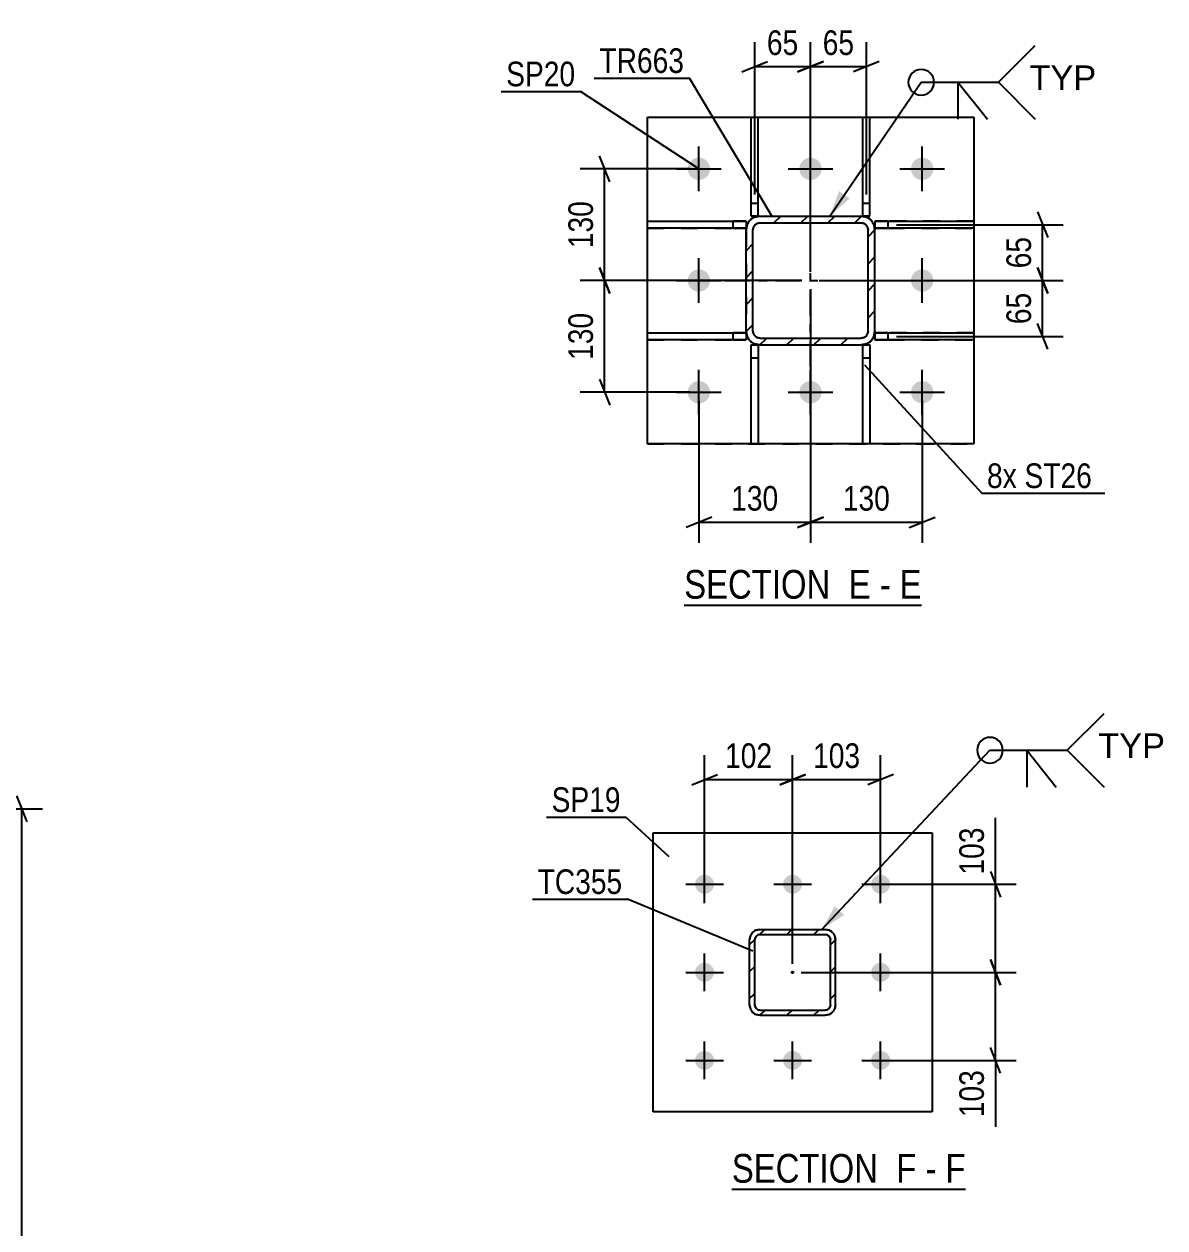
# Model space of a CAD drawing. Header units: millimetres. Extents: x -777 to 412, y -850 to -9.
# Drawn here: x -26.5 to 106.4, y -312.9 to -172.8 of the extents above; entities that cross this region are included whole.
import ezdxf

# ---------------------------------------------------------------- set-up
doc = ezdxf.new("R2010")
doc.units = ezdxf.units.MM
doc.linetypes.add('DXK_LINE_DOT2', pattern=[3.9198, 1.9599, -1.9599])
doc.linetypes.add('DXK_LINE_DOT3', pattern=[5.9187, 2.979, -0.9799, 0.9799, -0.9799])
doc.styles.add('Arial', font='ARIAL.TTF', dxfattribs={"height": 0.2})
doc.styles.add('Arial Narrow', font='ARIALN.TTF', dxfattribs={"height": 0.2})

# ---------------------------------------------------------------- blocks, each defined once
blk = doc.blocks.new('Unknown-570390744-16 - 9396')
at = {"color": 6, "linetype": 'Continuous'}
blk.add_line((50.38, -240.45), (78.03, -240.45), dxfattribs=at)
at = {"color": 0, "linetype": 'Continuous'}
for points in [[(68.49, -239.7), (68.49, -236.2), (50.38, -236.2), (50.38, -239.7)], [(72.1, -239.7), (72.1, -236.2), (69.54, -236.2), (69.54, -239.7)], [(74.42, -239.7), (74.42, -236.2), (73.15, -236.2), (73.15, -239.7)], [(78.03, -239.7), (78.03, -236.2), (75.47, -236.2), (75.47, -239.7)]]:
    blk.add_wipeout(points, dxfattribs=at)
at = {"color": 7, "linetype": 'Continuous', "style": 'Arial Narrow'}
for s, p in [('SECTION ', (50.38, -239.7)), ('E', (69.54, -239.7)), ('E', (75.47, -239.7)), ('-', (73.15, -239.7))]:
    blk.add_text(s, height=3.34, dxfattribs=at).set_placement(p)
blk = doc.blocks.new('Unknown-570390744-17 - 9853')
at = {"color": 6, "linetype": 'Continuous'}
blk.add_line((55.93, -308.42), (83.14, -308.42), dxfattribs=at)
at = {"color": 0, "linetype": 'Continuous'}
for points in [[(74.04, -307.67), (74.04, -304.17), (55.93, -304.17), (55.93, -307.67)], [(77.43, -307.67), (77.43, -304.17), (75.09, -304.17), (75.09, -307.67)], [(79.75, -307.67), (79.75, -304.17), (78.48, -304.17), (78.48, -307.67)], [(83.14, -307.67), (83.14, -304.17), (80.8, -304.17), (80.8, -307.67)]]:
    blk.add_wipeout(points, dxfattribs=at)
at = {"color": 7, "linetype": 'Continuous', "style": 'Arial Narrow'}
for s, p in [('SECTION ', (55.93, -307.67)), ('F', (75.09, -307.67)), ('F', (80.8, -307.67)), ('-', (78.48, -307.67))]:
    blk.add_text(s, height=3.34, dxfattribs=at).set_placement(p)
blk = doc.blocks.new('Bolt-570390744-9636 - 9396')
at = {"linetype": 'Continuous'}
for points in [[(50.79, -189.67, -1), (53.39, -189.67, -1)], [(63.79, -189.67, -1), (66.39, -189.67, -1)], [(76.79, -189.67, -1), (79.39, -189.67, -1)], [(50.79, -202.67, -1), (53.39, -202.67, -1)], [(76.79, -202.67, -1), (79.39, -202.67, -1)], [(50.79, -215.67, -1), (53.39, -215.67, -1)], [(63.79, -215.67, -1), (66.39, -215.67, -1)], [(76.79, -215.67, -1), (79.39, -215.67, -1)]]:
    blk.add_hatch(color=1, dxfattribs=at).paths.add_polyline_path(points)
at = {"color": 1, "linetype": 'Continuous'}
for p, q in [((52.09, -192.27), (52.09, -187.07)), ((65.09, -192.27), (65.09, -187.07)), ((78.09, -192.27), (78.09, -187.07)), ((49.49, -189.67), (54.69, -189.67)), ((62.49, -189.67), (67.69, -189.67)), ((75.49, -189.67), (80.69, -189.67)), ((52.09, -205.27), (52.09, -200.07)), ((78.09, -205.27), (78.09, -200.07)), ((49.49, -202.67), (54.69, -202.67)), ((75.49, -202.67), (80.69, -202.67)), ((52.09, -218.27), (52.09, -213.07)), ((65.09, -218.27), (65.09, -213.07)), ((78.09, -218.27), (78.09, -213.07)), ((49.49, -215.67), (54.69, -215.67)), ((62.49, -215.67), (67.69, -215.67)), ((75.49, -215.67), (80.69, -215.67))]:
    blk.add_line(p, q, dxfattribs=at)
blk = doc.blocks.new('Part-570390744-9700 - 9396')
at = {"color": 2, "linetype": 'Continuous'}
for p, q in [((71.19, -210.17), (71.19, -210.17)), ((71.19, -210.17), (71.99, -210.17)), ((71.19, -221.67), (71.19, -210.17)), ((71.99, -210.17), (71.99, -210.17)), ((71.99, -210.17), (71.99, -221.67)), ((71.99, -221.67), (71.19, -221.67))]:
    blk.add_line(p, q, dxfattribs=at)
at = {"color": 7, "linetype": 'DXK_LINE_DOT2'}
for p, q in [((71.19, -210.17), (71.19, -210.17)), ((71.19, -210.17), (71.99, -210.17)), ((71.99, -210.17), (71.99, -210.17)), ((71.19, -211.67), (71.99, -211.67))]:
    blk.add_line(p, q, dxfattribs=at)
blk = doc.blocks.new('Part-570390744-9620 - 9396')
at = {"color": 2, "linetype": 'Continuous'}
for p, q in [((46.09, -183.67), (84.09, -183.67)), ((46.09, -221.67), (46.09, -183.67)), ((84.09, -183.67), (84.09, -221.67)), ((84.09, -221.67), (46.09, -221.67)), ((46.09, -221.67), (46.09, -221.67)), ((84.09, -221.67), (84.09, -221.67))]:
    blk.add_line(p, q, dxfattribs=at)
at = {"color": 7, "linetype": 'DXK_LINE_DOT2'}
for p, q in [((46.09, -183.67), (46.09, -183.67)), ((46.09, -183.67), (84.09, -183.67)), ((84.09, -183.67), (84.09, -183.67)), ((46.09, -221.67), (84.09, -221.67))]:
    blk.add_line(p, q, dxfattribs=at)
blk = doc.blocks.new('Part-570390744-9705 - 9396')
at = {"color": 2, "linetype": 'Continuous'}
for p, q in [((58.19, -195.17), (58.19, -183.67)), ((58.19, -183.67), (58.99, -183.67)), ((58.99, -195.17), (58.99, -183.67)), ((58.19, -195.17), (58.99, -195.17)), ((58.19, -195.17), (58.19, -195.17)), ((58.99, -195.17), (58.99, -195.17))]:
    blk.add_line(p, q, dxfattribs=at)
at = {"color": 7, "linetype": 'DXK_LINE_DOT2'}
for p, q in [((58.19, -193.67), (58.99, -193.67)), ((58.99, -195.17), (58.19, -195.17))]:
    blk.add_line(p, q, dxfattribs=at)
blk = doc.blocks.new('Part-570390744-9669 - 9396')
at = {"linetype": 'Continuous'}
h = blk.add_hatch(dxfattribs=at)
h.set_pattern_fill('', scale=0.7, style=0, pattern_type=0)
h.set_pattern_definition([(45, (72.5886, -196.771), (-1.57154, 1.57154), [])])
h.paths.add_polyline_path([(72.59, -208.57), (72.59, -196.77), (72.47, -196.16), (72.12, -195.64), (71.6, -195.29), (70.99, -195.17), (59.19, -195.17), (58.58, -195.29), (58.06, -195.64), (57.71, -196.16), (57.59, -196.77), (57.59, -208.57), (57.71, -209.18), (58.06, -209.7), (58.58, -210.05), (59.19, -210.17), (70.99, -210.17), (71.6, -210.05), (72.12, -209.7), (72.47, -209.18)])
h.paths.add_polyline_path([(71.29, -209.31), (70.99, -209.37), (59.19, -209.37), (58.88, -209.31), (58.62, -209.14), (58.45, -208.88), (58.39, -208.57), (58.39, -196.77), (58.45, -196.46), (58.62, -196.21), (58.88, -196.03), (59.19, -195.97), (70.99, -195.97), (71.29, -196.03), (71.55, -196.21), (71.73, -196.46), (71.79, -196.77), (71.79, -208.57), (71.73, -208.88), (71.55, -209.14)])
at = {"color": 7, "linetype": 'DXK_LINE_DOT3'}
for p, q in [((65.09, -212.67), (65.09, -192.67)), ((55.09, -202.67), (75.09, -202.67))]:
    blk.add_line(p, q, dxfattribs=at)
at = {"color": 7, "linetype": 'DXK_LINE_DOT2'}
for p, q in [((58.58, -195.29), (59.19, -195.17)), ((59.19, -195.97), (58.88, -196.03)), ((59.19, -195.17), (70.99, -195.17)), ((59.19, -195.97), (70.99, -195.97)), ((70.99, -195.17), (71.6, -195.29)), ((71.29, -196.03), (70.99, -195.97)), ((57.59, -196.77), (57.71, -196.16)), ((57.59, -196.77), (57.59, -208.57)), ((58.45, -196.46), (58.39, -196.77)), ((58.39, -208.57), (58.39, -196.77)), ((71.79, -196.77), (71.73, -196.46)), ((71.79, -208.57), (71.79, -196.77)), ((72.47, -196.16), (72.59, -196.77)), ((72.59, -208.57), (72.59, -196.77)), ((57.71, -209.18), (57.59, -208.57)), ((58.39, -208.57), (58.45, -208.88)), ((71.73, -208.88), (71.79, -208.57)), ((72.59, -208.57), (72.47, -209.18)), ((59.19, -210.17), (58.58, -210.05)), ((58.88, -209.31), (59.19, -209.37)), ((59.19, -209.37), (70.99, -209.37)), ((70.99, -209.37), (71.29, -209.31)), ((71.6, -210.05), (70.99, -210.17)), ((59.19, -210.17), (70.99, -210.17))]:
    blk.add_line(p, q, dxfattribs=at)
at = {"color": 2, "linetype": 'Continuous'}
for p, q in [((59.19, -195.17), (58.58, -195.29)), ((58.88, -196.03), (59.19, -195.97)), ((59.19, -195.17), (59.19, -195.17)), ((59.19, -195.17), (70.99, -195.17)), ((59.19, -195.97), (59.19, -195.97)), ((59.19, -195.97), (70.99, -195.97)), ((70.99, -195.17), (70.99, -195.17)), ((71.6, -195.29), (70.99, -195.17)), ((70.99, -195.97), (70.99, -195.97)), ((70.99, -195.97), (71.29, -196.03)), ((57.71, -196.16), (57.59, -196.77)), ((57.59, -196.77), (57.59, -196.77)), ((57.59, -208.57), (57.59, -196.77)), ((58.39, -196.77), (58.45, -196.46)), ((58.39, -196.77), (58.39, -196.77)), ((58.39, -208.57), (58.39, -196.77)), ((71.73, -196.46), (71.79, -196.77)), ((71.79, -196.77), (71.79, -196.77)), ((71.79, -208.57), (71.79, -196.77)), ((72.59, -196.77), (72.47, -196.16)), ((72.59, -196.77), (72.59, -196.77)), ((72.59, -208.57), (72.59, -196.77)), ((57.59, -208.57), (57.59, -208.57)), ((57.59, -208.57), (57.71, -209.18)), ((58.39, -208.57), (58.39, -208.57)), ((58.45, -208.88), (58.39, -208.57)), ((71.79, -208.57), (71.73, -208.88)), ((71.79, -208.57), (71.79, -208.57)), ((72.47, -209.18), (72.59, -208.57)), ((72.59, -208.57), (72.59, -208.57)), ((58.58, -210.05), (59.19, -210.17)), ((59.19, -209.37), (58.88, -209.31)), ((59.19, -209.37), (59.19, -209.37)), ((59.19, -209.37), (70.99, -209.37)), ((71.29, -209.31), (70.99, -209.37)), ((70.99, -209.37), (70.99, -209.37)), ((70.99, -210.17), (71.6, -210.05)), ((59.19, -210.17), (59.19, -210.17)), ((59.19, -210.17), (70.99, -210.17)), ((70.99, -210.17), (70.99, -210.17))]:
    blk.add_line(p, q, dxfattribs=at)
at = {"color": 7, "linetype": 'DXK_LINE_DOT2'}
for centre, radius, start, end in [((59.19, -196.77), 1.6, 112.5, 157.5), ((59.19, -196.77), 0.8, 112.5, 157.5), ((70.99, -196.77), 0.8, 22.5, 67.5), ((70.99, -196.77), 1.6, 22.5, 67.5), ((59.19, -208.57), 1.6, 202.5, 247.5), ((59.19, -208.57), 0.8, 202.5, 247.5), ((70.99, -208.57), 0.8, 292.5, 337.5), ((70.99, -208.57), 1.6, 292.5, 337.5)]:
    blk.add_arc(centre, radius, start, end, dxfattribs=at)
at = {"color": 2, "linetype": 'Continuous'}
for centre, radius, start, end in [((59.19, -196.77), 1.6, 112.5, 157.5), ((59.19, -196.77), 0.8, 112.5, 157.5), ((70.99, -196.77), 0.8, 22.5, 67.5), ((70.99, -196.77), 1.6, 22.5, 67.5), ((59.19, -208.57), 1.6, 202.5, 247.5), ((59.19, -208.57), 0.8, 202.5, 247.5), ((70.99, -208.57), 0.8, 292.5, 337.5), ((70.99, -208.57), 1.6, 292.5, 337.5)]:
    blk.add_arc(centre, radius, start, end, dxfattribs=at)
blk = doc.blocks.new('Part-570390744-9695 - 9396')
at = {"color": 2, "linetype": 'Continuous'}
for p, q in [((58.19, -210.17), (58.19, -210.17)), ((58.19, -210.17), (58.99, -210.17)), ((58.19, -221.67), (58.19, -210.17)), ((58.99, -210.17), (58.99, -210.17)), ((58.99, -210.17), (58.99, -221.67)), ((58.99, -221.67), (58.19, -221.67))]:
    blk.add_line(p, q, dxfattribs=at)
at = {"color": 7, "linetype": 'DXK_LINE_DOT2'}
for p, q in [((58.19, -210.17), (58.19, -210.17)), ((58.19, -210.17), (58.99, -210.17)), ((58.99, -210.17), (58.99, -210.17)), ((58.19, -211.67), (58.99, -211.67))]:
    blk.add_line(p, q, dxfattribs=at)
blk = doc.blocks.new('Part-570390744-9710 - 9396')
at = {"color": 2, "linetype": 'Continuous'}
for p, q in [((71.19, -195.17), (71.19, -183.67)), ((71.19, -183.67), (71.99, -183.67)), ((71.99, -195.17), (71.99, -183.67)), ((71.19, -195.17), (71.99, -195.17)), ((71.19, -195.17), (71.19, -195.17)), ((71.99, -195.17), (71.99, -195.17))]:
    blk.add_line(p, q, dxfattribs=at)
at = {"color": 7, "linetype": 'DXK_LINE_DOT2'}
for p, q in [((71.19, -193.67), (71.99, -193.67)), ((71.99, -195.17), (71.19, -195.17))]:
    blk.add_line(p, q, dxfattribs=at)
blk = doc.blocks.new('Part-570390744-9731 - 9396')
at = {"color": 2, "linetype": 'Continuous'}
for p, q in [((46.09, -209.57), (46.09, -208.77)), ((46.09, -208.77), (57.59, -208.77)), ((57.59, -209.57), (46.09, -209.57)), ((57.59, -208.77), (57.59, -209.57)), ((57.59, -209.57), (57.59, -209.57))]:
    blk.add_line(p, q, dxfattribs=at)
at = {"color": 7, "linetype": 'DXK_LINE_DOT2'}
for p, q in [((46.09, -208.77), (56.09, -208.77)), ((46.09, -209.57), (56.09, -209.57)), ((56.09, -209.57), (56.09, -208.77)), ((57.59, -208.77), (56.09, -208.77)), ((56.09, -209.57), (57.59, -209.57)), ((57.59, -208.77), (57.59, -208.77))]:
    blk.add_line(p, q, dxfattribs=at)
blk = doc.blocks.new('Part-570390744-9736 - 9396')
at = {"color": 2, "linetype": 'Continuous'}
for p, q in [((46.09, -196.57), (46.09, -195.77)), ((46.09, -195.77), (57.59, -195.77)), ((57.59, -195.77), (57.59, -196.57)), ((57.59, -196.57), (46.09, -196.57)), ((57.59, -196.57), (57.59, -196.57))]:
    blk.add_line(p, q, dxfattribs=at)
at = {"color": 7, "linetype": 'DXK_LINE_DOT2'}
for p, q in [((46.09, -195.77), (56.09, -195.77)), ((56.09, -196.57), (56.09, -195.77)), ((57.59, -195.77), (56.09, -195.77)), ((57.59, -195.77), (57.59, -195.77)), ((46.09, -196.57), (56.09, -196.57)), ((56.09, -196.57), (57.59, -196.57))]:
    blk.add_line(p, q, dxfattribs=at)
blk = doc.blocks.new('Part-570390744-9741 - 9396')
at = {"color": 2, "linetype": 'Continuous'}
for p, q in [((72.59, -208.77), (72.59, -208.77)), ((72.59, -208.77), (84.09, -208.77)), ((72.59, -208.77), (72.59, -209.57)), ((84.09, -209.57), (72.59, -209.57)), ((84.09, -208.77), (84.09, -209.57))]:
    blk.add_line(p, q, dxfattribs=at)
at = {"color": 7, "linetype": 'DXK_LINE_DOT2'}
for p, q in [((74.09, -208.77), (72.59, -208.77)), ((72.59, -208.77), (72.59, -208.77)), ((72.59, -209.57), (74.09, -209.57)), ((84.09, -208.77), (74.09, -208.77)), ((74.09, -208.77), (74.09, -209.57)), ((74.09, -209.57), (84.09, -209.57))]:
    blk.add_line(p, q, dxfattribs=at)
blk = doc.blocks.new('Part-570390744-9746 - 9396')
at = {"color": 2, "linetype": 'Continuous'}
for p, q in [((72.59, -195.77), (72.59, -195.77)), ((72.59, -195.77), (84.09, -195.77)), ((72.59, -195.77), (72.59, -196.57)), ((84.09, -195.77), (84.09, -196.57)), ((84.09, -196.57), (72.59, -196.57))]:
    blk.add_line(p, q, dxfattribs=at)
at = {"color": 7, "linetype": 'DXK_LINE_DOT2'}
for p, q in [((74.09, -195.77), (72.59, -195.77)), ((72.59, -195.77), (72.59, -195.77)), ((84.09, -195.77), (74.09, -195.77)), ((74.09, -195.77), (74.09, -196.57)), ((72.59, -196.57), (74.09, -196.57)), ((74.09, -196.57), (84.09, -196.57))]:
    blk.add_line(p, q, dxfattribs=at)
blk = doc.blocks.new('Bolt-570390744-10081 - 9853')
at = {"linetype": 'Continuous'}
for points in [[(51.65, -272.94, -1), (53.85, -272.94, -1)], [(61.9, -272.94, -1), (64.1, -272.94, -1)], [(72.15, -272.94, -1), (74.35, -272.94, -1)], [(51.65, -283.19, -1), (53.85, -283.19, -1)], [(72.15, -283.19, -1), (74.35, -283.19, -1)], [(51.65, -293.44, -1), (53.85, -293.44, -1)], [(61.9, -293.44, -1), (64.1, -293.44, -1)], [(72.15, -293.44, -1), (74.35, -293.44, -1)]]:
    blk.add_hatch(color=1, dxfattribs=at).paths.add_polyline_path(points)
at = {"color": 1, "linetype": 'Continuous'}
for p, q in [((52.75, -275.14), (52.75, -270.74)), ((63, -275.14), (63, -270.74)), ((73.25, -275.14), (73.25, -270.74)), ((50.55, -272.94), (54.95, -272.94)), ((60.8, -272.94), (65.2, -272.94)), ((71.05, -272.94), (75.45, -272.94)), ((52.75, -285.39), (52.75, -280.99)), ((73.25, -285.39), (73.25, -280.99)), ((50.55, -283.19), (54.95, -283.19)), ((71.05, -283.19), (75.45, -283.19)), ((52.75, -295.64), (52.75, -291.24)), ((63, -295.64), (63, -291.24)), ((73.25, -295.64), (73.25, -291.24)), ((50.55, -293.44), (54.95, -293.44)), ((60.8, -293.44), (65.2, -293.44)), ((71.05, -293.44), (75.45, -293.44))]:
    blk.add_line(p, q, dxfattribs=at)
blk = doc.blocks.new('Part-570390744-10029 - 9853')
at = {"linetype": 'Continuous'}
h = blk.add_hatch(dxfattribs=at)
h.set_pattern_fill('', scale=0.7, style=0, pattern_type=0)
h.set_pattern_definition([(45, (68.003, -279.386), (-1.57154, 1.57154), [])])
h.paths.add_polyline_path([(68, -286.99), (68, -279.39), (67.91, -278.93), (67.65, -278.54), (67.26, -278.28), (66.8, -278.19), (59.2, -278.19), (58.74, -278.28), (58.35, -278.54), (58.09, -278.93), (58, -279.39), (58, -286.99), (58.09, -287.45), (58.35, -287.83), (58.74, -288.09), (59.2, -288.19), (66.8, -288.19), (67.26, -288.09), (67.65, -287.83), (67.91, -287.45)])
h.paths.add_polyline_path([(67.03, -287.54), (66.8, -287.59), (59.2, -287.59), (58.97, -287.54), (58.78, -287.41), (58.65, -287.22), (58.6, -286.99), (58.6, -279.39), (58.65, -279.16), (58.78, -278.96), (58.97, -278.83), (59.2, -278.79), (66.8, -278.79), (67.03, -278.83), (67.23, -278.96), (67.36, -279.16), (67.4, -279.39), (67.4, -286.99), (67.36, -287.22), (67.23, -287.41)])
blk.add_hatch(color=30, dxfattribs=at).paths.add_polyline_path([(63, -283.29, -1), (63, -283.09, -1)])
at = {"color": 7, "linetype": 'DXK_LINE_DOT2'}
for p, q in [((58.74, -278.28), (59.2, -278.19)), ((59.2, -278.79), (58.97, -278.83)), ((59.2, -278.19), (66.8, -278.19)), ((59.2, -278.79), (66.8, -278.79)), ((66.8, -278.19), (67.26, -278.28)), ((67.03, -278.83), (66.8, -278.79)), ((58, -279.39), (58.09, -278.93)), ((58, -286.99), (58, -279.39)), ((58.65, -279.16), (58.6, -279.39)), ((58.6, -286.99), (58.6, -279.39)), ((58.78, -278.96), (58.65, -279.16)), ((58.97, -278.83), (58.78, -278.96)), ((67.23, -278.96), (67.03, -278.83)), ((67.36, -279.16), (67.23, -278.96)), ((67.4, -279.39), (67.36, -279.16)), ((67.4, -286.99), (67.4, -279.39)), ((67.91, -278.93), (68, -279.39)), ((68, -286.99), (68, -279.39)), ((58.09, -287.45), (58, -286.99)), ((58.6, -286.99), (58.65, -287.22)), ((58.65, -287.22), (58.78, -287.41)), ((67.23, -287.41), (67.36, -287.22)), ((67.36, -287.22), (67.4, -286.99)), ((68, -286.99), (67.91, -287.45)), ((59.2, -288.19), (58.74, -288.09)), ((58.78, -287.41), (58.97, -287.54)), ((58.97, -287.54), (59.2, -287.59)), ((59.2, -287.59), (66.8, -287.59)), ((59.2, -288.19), (66.8, -288.19)), ((66.8, -287.59), (67.03, -287.54)), ((67.26, -288.09), (66.8, -288.19)), ((67.03, -287.54), (67.23, -287.41))]:
    blk.add_line(p, q, dxfattribs=at)
at = {"color": 2, "linetype": 'Continuous'}
for p, q in [((59.2, -278.19), (58.74, -278.28)), ((58.97, -278.83), (59.2, -278.79)), ((59.2, -278.19), (66.8, -278.19)), ((59.2, -278.79), (66.8, -278.79)), ((67.26, -278.28), (66.8, -278.19)), ((66.8, -278.79), (67.03, -278.83)), ((58.09, -278.93), (58, -279.39)), ((58, -286.99), (58, -279.39)), ((58.6, -279.39), (58.65, -279.16)), ((58.6, -286.99), (58.6, -279.39)), ((58.65, -279.16), (58.78, -278.96)), ((58.78, -278.96), (58.97, -278.83)), ((67.03, -278.83), (67.23, -278.96)), ((67.23, -278.96), (67.36, -279.16)), ((67.36, -279.16), (67.4, -279.39)), ((67.4, -286.99), (67.4, -279.39)), ((68, -279.39), (67.91, -278.93)), ((68, -286.99), (68, -279.39)), ((58, -286.99), (58.09, -287.45)), ((58.65, -287.22), (58.6, -286.99)), ((58.78, -287.41), (58.65, -287.22)), ((67.36, -287.22), (67.23, -287.41)), ((67.4, -286.99), (67.36, -287.22)), ((67.91, -287.45), (68, -286.99)), ((58.74, -288.09), (59.2, -288.19)), ((58.97, -287.54), (58.78, -287.41)), ((59.2, -287.59), (58.97, -287.54)), ((59.2, -287.59), (66.8, -287.59)), ((59.2, -288.19), (66.8, -288.19)), ((67.03, -287.54), (66.8, -287.59)), ((66.8, -288.19), (67.26, -288.09)), ((67.23, -287.41), (67.03, -287.54))]:
    blk.add_line(p, q, dxfattribs=at)
at = {"color": 7, "linetype": 'DXK_LINE_DOT3'}
blk.add_line((63, -283.19), (63, -283.19), dxfattribs=at)
at = {"color": 30, "linetype": 'DXK_LINE_DOT3'}
blk.add_line((63, -283.19), (63, -283.19), dxfattribs=at)
at = {"color": 30, "linetype": 'Continuous'}
blk.add_circle((63, -283.19), 0.1, dxfattribs=at)
at = {"color": 7, "linetype": 'DXK_LINE_DOT2'}
for centre, start, end in [((59.2, -279.39), 112.5, 157.5), ((66.8, -279.39), 22.5, 67.5), ((59.2, -286.99), 202.5, 247.5), ((66.8, -286.99), 292.5, 337.5)]:
    blk.add_arc(centre, 1.2, start, end, dxfattribs=at)
at = {"color": 2, "linetype": 'Continuous'}
for centre, start, end in [((59.2, -279.39), 112.5, 157.5), ((66.8, -279.39), 22.5, 67.5), ((59.2, -286.99), 202.5, 247.5), ((66.8, -286.99), 292.5, 337.5)]:
    blk.add_arc(centre, 1.2, start, end, dxfattribs=at)
blk = doc.blocks.new('Part-570390744-10166 - 9853')
at = {"color": 2, "linetype": 'Continuous'}
for p, q in [((46.75, -299.44), (46.75, -266.94)), ((46.75, -266.94), (79.25, -266.94)), ((79.25, -266.94), (79.25, -299.44)), ((79.25, -299.44), (46.75, -299.44))]:
    blk.add_line(p, q, dxfattribs=at)
blk = doc.blocks.new('StraightDimension-570390744-9780 - 9396')
at = {"color": 7, "linetype": 'Continuous'}
for p, q in [((65.09, -201.67), (65.09, -174.92)), ((71.59, -192.67), (71.59, -174.92)), ((63.59, -178.37), (66.59, -177.17)), ((65.09, -177.77), (71.59, -177.77)), ((73.09, -177.17), (70.09, -178.37))]:
    blk.add_line(p, q, dxfattribs=at)
at = {"color": 0}
blk.add_wipeout([(70.77, -177.02), (70.77, -172.82), (65.91, -172.82), (65.91, -177.02)], dxfattribs=at)
at = {"color": 3, "style": 'Arial Narrow'}
blk.add_text('65', height=2.863, dxfattribs=at).set_placement((66.51, -176.42))
blk = doc.blocks.new('StraightDimension-570390744-9759 - 9396')
at = {"color": 7, "linetype": 'Continuous'}
for p, q in [((91.52, -201.17), (92.72, -204.17)), ((66.09, -202.67), (94.52, -202.67)), ((92.12, -209.17), (92.12, -202.67)), ((92.72, -210.67), (91.52, -207.67)), ((75.09, -209.17), (94.52, -209.17))]:
    blk.add_line(p, q, dxfattribs=at)
at = {"color": 0}
blk.add_wipeout([(91.37, -203.49), (87.17, -203.49), (87.17, -208.35), (91.37, -208.35)], dxfattribs=at)
at = {"color": 3, "style": 'Arial Narrow'}
blk.add_text('65', height=2.863, rotation=90.0002, dxfattribs=at).set_placement((90.77, -207.75))
blk = doc.blocks.new('StraightDimension-570390744-9762 - 9396')
at = {"color": 7, "linetype": 'Continuous'}
for p, q in [((91.52, -194.67), (92.72, -197.67)), ((75.09, -196.17), (94.52, -196.17)), ((92.12, -202.67), (92.12, -196.17)), ((92.72, -204.17), (91.52, -201.17)), ((66.09, -202.67), (94.52, -202.67))]:
    blk.add_line(p, q, dxfattribs=at)
at = {"color": 0}
blk.add_wipeout([(91.37, -196.99), (87.17, -196.99), (87.17, -201.85), (91.37, -201.85)], dxfattribs=at)
at = {"color": 3, "style": 'Arial Narrow'}
blk.add_text('65', height=2.863, rotation=90.0002, dxfattribs=at).set_placement((90.77, -201.25))
blk = doc.blocks.new('StraightDimension-570390744-9766 - 9396')
at = {"color": 7, "linetype": 'Continuous'}
for p, q in [((65.09, -203.67), (65.09, -233.2)), ((52.09, -216.67), (52.09, -233.2)), ((53.59, -230.2), (50.59, -231.4)), ((52.09, -230.8), (65.09, -230.8)), ((63.59, -231.4), (66.59, -230.2))]:
    blk.add_line(p, q, dxfattribs=at)
at = {"color": 0}
blk.add_wipeout([(61.93, -230.05), (61.93, -225.85), (55.25, -225.85), (55.25, -230.05)], dxfattribs=at)
at = {"color": 3, "style": 'Arial Narrow'}
blk.add_text('130', height=2.863, dxfattribs=at).set_placement((55.85, -229.45))
blk = doc.blocks.new('StraightDimension-570390744-9771 - 9396')
at = {"color": 7, "linetype": 'Continuous'}
for p, q in [((65.09, -203.67), (65.09, -233.2)), ((78.09, -216.67), (78.09, -233.2)), ((66.59, -230.2), (63.59, -231.4)), ((65.09, -230.8), (78.09, -230.8)), ((76.59, -231.4), (79.59, -230.2))]:
    blk.add_line(p, q, dxfattribs=at)
at = {"color": 0}
blk.add_wipeout([(74.93, -230.05), (74.93, -225.85), (68.25, -225.85), (68.25, -230.05)], dxfattribs=at)
at = {"color": 3, "style": 'Arial Narrow'}
blk.add_text('130', height=2.863, dxfattribs=at).set_placement((68.85, -229.45))
blk = doc.blocks.new('StraightDimension-570390744-9777 - 9396')
at = {"color": 7, "linetype": 'Continuous'}
for p, q in [((58.59, -192.67), (58.59, -174.92)), ((65.09, -201.67), (65.09, -174.92)), ((57.09, -178.37), (60.09, -177.17)), ((58.59, -177.77), (65.09, -177.77)), ((66.59, -177.17), (63.59, -178.37))]:
    blk.add_line(p, q, dxfattribs=at)
at = {"color": 0}
blk.add_wipeout([(64.27, -177.02), (64.27, -172.82), (59.41, -172.82), (59.41, -177.02)], dxfattribs=at)
at = {"color": 3, "style": 'Arial Narrow'}
blk.add_text('65', height=2.863, dxfattribs=at).set_placement((60.01, -176.42))
blk = doc.blocks.new('StraightDimension-570390744-9784 - 9396')
at = {"color": 7, "linetype": 'Continuous'}
for p, q in [((41.7, -204.17), (40.5, -201.17)), ((64.09, -202.67), (38.25, -202.67)), ((41.1, -215.67), (41.1, -202.67)), ((40.5, -214.17), (41.7, -217.17)), ((51.09, -215.67), (38.25, -215.67))]:
    blk.add_line(p, q, dxfattribs=at)
at = {"color": 0}
blk.add_wipeout([(40.35, -205.83), (36.15, -205.83), (36.15, -212.51), (40.35, -212.51)], dxfattribs=at)
at = {"color": 3, "style": 'Arial Narrow'}
blk.add_text('130', height=2.863, rotation=90.0002, dxfattribs=at).set_placement((39.75, -211.91))
blk = doc.blocks.new('StraightDimension-570390744-9787 - 9396')
at = {"color": 7, "linetype": 'Continuous'}
for p, q in [((41.7, -191.17), (40.5, -188.17)), ((51.09, -189.67), (38.25, -189.67)), ((41.1, -202.67), (41.1, -189.67)), ((40.5, -201.17), (41.7, -204.17)), ((64.09, -202.67), (38.25, -202.67))]:
    blk.add_line(p, q, dxfattribs=at)
at = {"color": 0}
blk.add_wipeout([(40.35, -192.83), (36.15, -192.83), (36.15, -199.51), (40.35, -199.51)], dxfattribs=at)
at = {"color": 3, "style": 'Arial Narrow'}
blk.add_text('130', height=2.863, rotation=90.0002, dxfattribs=at).set_placement((39.75, -198.91))
blk = doc.blocks.new('StraightDimension-570390744-10211 - 9853')
at = {"color": 7, "linetype": 'Continuous'}
for p, q in [((86.03, -281.69), (87.23, -284.69)), ((64, -283.19), (89.03, -283.19)), ((86.63, -293.44), (86.63, -283.19)), ((87.23, -294.94), (86.03, -291.94)), ((74.25, -293.44), (89.03, -293.44)), ((86.63, -293.44), (86.63, -301.17)), ((86.63, -293.44), (86.63, -301.17))]:
    blk.add_line(p, q, dxfattribs=at)
at = {"color": 0}
blk.add_wipeout([(85.88, -293.96), (81.68, -293.96), (81.68, -300.65), (85.88, -300.65)], dxfattribs=at)
at = {"color": 3, "style": 'Arial Narrow'}
blk.add_text('103', height=2.863, rotation=90.0002, dxfattribs=at).set_placement((85.28, -300.05))
blk = doc.blocks.new('StraightDimension-570390744-10174 - 9853')
at = {"color": 7, "linetype": 'Continuous'}
for p, q in [((63, -282.19), (63, -257.9)), ((73.25, -271.94), (73.25, -257.9)), ((61.5, -261.35), (64.5, -260.15)), ((74.75, -260.15), (71.75, -261.35)), ((63, -260.75), (73.25, -260.75))]:
    blk.add_line(p, q, dxfattribs=at)
at = {"color": 0}
blk.add_wipeout([(71.47, -260), (71.47, -255.8), (64.79, -255.8), (64.79, -260)], dxfattribs=at)
at = {"color": 3, "style": 'Arial Narrow'}
blk.add_text('103', height=2.863, dxfattribs=at).set_placement((65.39, -259.4))
blk = doc.blocks.new('StraightDimension-570390744-10186 - 9853')
at = {"color": 7, "linetype": 'Continuous'}
for p, q in [((52.75, -271.8), (52.75, -257.9)), ((63, -282.19), (63, -257.9)), ((51.25, -261.35), (54.25, -260.15)), ((64.5, -260.15), (61.5, -261.35)), ((52.75, -260.75), (63, -260.75))]:
    blk.add_line(p, q, dxfattribs=at)
at = {"color": 0}
blk.add_wipeout([(61.22, -260), (61.22, -255.8), (54.54, -255.8), (54.54, -260)], dxfattribs=at)
at = {"color": 3, "style": 'Arial Narrow'}
blk.add_text('102', height=2.863, dxfattribs=at).set_placement((55.14, -259.4))
blk = doc.blocks.new('StraightDimension-570390744-10199 - 9853')
at = {"color": 7, "linetype": 'Continuous'}
for p, q in [((86.63, -272.94), (86.63, -265.2)), ((86.63, -272.94), (86.63, -265.2)), ((86.03, -271.44), (87.23, -274.44)), ((74.25, -272.94), (89.03, -272.94)), ((86.63, -283.19), (86.63, -272.94)), ((87.23, -284.69), (86.03, -281.69)), ((64, -283.19), (89.03, -283.19))]:
    blk.add_line(p, q, dxfattribs=at)
at = {"color": 0}
blk.add_wipeout([(85.88, -265.73), (81.68, -265.73), (81.68, -272.41), (85.88, -272.41)], dxfattribs=at)
at = {"color": 3, "style": 'Arial Narrow'}
blk.add_text('103', height=2.863, rotation=90.0002, dxfattribs=at).set_placement((85.28, -271.81))
blk = doc.blocks.new('StraightDimension-570390744-12763 - 11758')
at = {"color": 7, "linetype": 'Continuous'}
for p, q in [((-26.14, -265.66), (-27.34, -262.66)), ((-62.66, -264.16), (-24.34, -264.16)), ((-26.74, -389.16), (-26.74, -264.16)), ((-27.34, -387.66), (-26.14, -390.66)), ((-40.36, -389.16), (-24.34, -389.16))]:
    blk.add_line(p, q, dxfattribs=at)
at = {"color": 0}
blk.add_wipeout([(-27.49, -322.41), (-31.69, -322.41), (-31.69, -330.92), (-27.49, -330.92)], dxfattribs=at)
at = {"color": 3, "style": 'Arial Narrow'}
blk.add_text('3125', height=2.863, rotation=90.0002, dxfattribs=at).set_placement((-28.09, -330.32))
blk = doc.blocks.new('Mark-570390744-9616 - 9396')
at = {"color": 0}
blk.add_wipeout([(37.69, -180.06), (37.69, -177.06), (29.65, -177.06), (29.65, -180.06)], dxfattribs=at)
blk.add_wipeout([(37.69, -180.06), (37.69, -177.06), (29.65, -177.06), (29.65, -180.06)], dxfattribs=at)
at = {"color": 30, "linetype": 'Continuous'}
for p in [(29.05, -180.66), (52.1, -189.68)]:
    blk.add_line(p, (38.29, -180.66), dxfattribs=at)
at = {"color": 3, "style": 'Arial Narrow'}
blk.add_text('SP20', height=2.863, dxfattribs=at).set_placement((29.65, -180.06))
blk = doc.blocks.new('Mark-570390744-9665 - 9396')
at = {"color": 0}
blk.add_wipeout([(50.38, -178.51), (50.38, -175.51), (40.51, -175.51), (40.51, -178.51)], dxfattribs=at)
blk.add_wipeout([(50.38, -178.51), (50.38, -175.51), (40.51, -175.51), (40.51, -178.51)], dxfattribs=at)
at = {"color": 30, "linetype": 'Continuous'}
for p in [(39.91, -179.11), (60.62, -195.22)]:
    blk.add_line(p, (50.98, -179.11), dxfattribs=at)
at = {"color": 3, "style": 'Arial Narrow'}
blk.add_text('TR663', height=2.863, dxfattribs=at).set_placement((40.51, -178.51))
blk = doc.blocks.new('WeldMark-570390744-9791 - 9396')
at = {"linetype": 'Continuous'}
blk.add_hatch(color=30, dxfattribs=at).paths.add_polyline_path([(69.65, -193.12), (67.34, -195.17), (68.41, -192.27)])
at = {"color": 30, "linetype": 'Continuous'}
for p, q in [((67.34, -195.17), (77.98, -179.6)), ((77.98, -179.6), (86.98, -179.6))]:
    blk.add_line(p, q, dxfattribs=at)
at = {"color": 3, "linetype": 'Continuous'}
for q in [(85.69, -183.88), (82.26, -183.88)]:
    blk.add_line((82.26, -179.6), q, dxfattribs=at)
for start, end in [(90, 270), (270, 90)]:
    blk.add_arc((77.98, -179.6), 1.5, start, end, dxfattribs=at)
at = {"color": 0, "linetype": 'Continuous'}
blk.add_wipeout([(98.35, -180.5), (98.35, -177.5), (90.58, -177.5), (90.58, -180.5)], dxfattribs=at)
blk.add_wipeout([(98.35, -180.5), (98.35, -177.5), (90.58, -177.5), (90.58, -180.5)], dxfattribs=at)
at = {"color": 3, "linetype": 'Continuous'}
for q in [(91.26, -175.31), (91.26, -183.88)]:
    blk.add_line((86.98, -179.6), q, dxfattribs=at)
at = {"color": 3, "linetype": 'Continuous', "style": 'Arial'}
blk.add_text('TYP', height=2.865, dxfattribs=at).set_placement((90.58, -180.5))
blk = doc.blocks.new('MarkSet-570390744-9839 - 9396')
at = {"color": 0}
for points in [[(89.11, -226.82), (89.11, -223.82), (85.64, -223.82), (85.64, -226.82)], [(97.86, -226.82), (97.86, -223.82), (90.01, -223.82), (90.01, -226.82)]]:
    blk.add_wipeout(points, dxfattribs=at)
for points in [[(89.11, -226.82), (89.11, -223.82), (85.64, -223.82), (85.64, -226.82)], [(97.86, -226.82), (97.86, -223.82), (90.01, -223.82), (90.01, -226.82)]]:
    blk.add_wipeout(points, dxfattribs=at)
at = {"color": 30, "linetype": 'Continuous'}
for p, q in [((71.38, -212.5), (85.04, -227.42)), ((85.04, -227.42), (99.36, -227.42))]:
    blk.add_line(p, q, dxfattribs=at)
at = {"color": 3, "style": 'Arial Narrow'}
for s, p in [('8x', (85.64, -226.82)), ('ST26', (90.01, -226.82))]:
    blk.add_text(s, height=2.863, dxfattribs=at).set_placement(p)
blk = doc.blocks.new('Mark-570390744-10025 - 9853')
at = {"color": 0}
blk.add_wipeout([(43.17, -274.07), (43.17, -271.07), (33.31, -271.07), (33.31, -274.07)], dxfattribs=at)
blk.add_wipeout([(43.17, -274.07), (43.17, -271.07), (33.31, -271.07), (33.31, -274.07)], dxfattribs=at)
at = {"color": 30, "linetype": 'Continuous'}
for p in [(32.71, -274.67), (58.39, -280.74)]:
    blk.add_line(p, (43.77, -274.67), dxfattribs=at)
at = {"color": 3, "style": 'Arial Narrow'}
blk.add_text('TC355', height=2.863, dxfattribs=at).set_placement((33.31, -274.07))
blk = doc.blocks.new('Mark-570390744-10162 - 9853')
at = {"color": 0}
blk.add_wipeout([(42.98, -264.52), (42.98, -261.52), (34.94, -261.52), (34.94, -264.52)], dxfattribs=at)
blk.add_wipeout([(42.98, -264.52), (42.98, -261.52), (34.94, -261.52), (34.94, -264.52)], dxfattribs=at)
at = {"color": 30, "linetype": 'Continuous'}
for p in [(34.34, -265.12), (48.61, -269.74)]:
    blk.add_line(p, (43.58, -265.12), dxfattribs=at)
at = {"color": 3, "style": 'Arial Narrow'}
blk.add_text('SP19', height=2.863, dxfattribs=at).set_placement((34.94, -264.52))
blk = doc.blocks.new('WeldMark-570390744-10223 - 9853')
at = {"linetype": 'Continuous'}
blk.add_hatch(color=30, dxfattribs=at).paths.add_polyline_path([(69, -276.51), (66.4, -278.19), (67.91, -275.49)])
at = {"color": 30, "linetype": 'Continuous'}
for p, q in [((66.4, -278.19), (85.99, -257.34)), ((85.99, -257.34), (94.99, -257.34))]:
    blk.add_line(p, q, dxfattribs=at)
at = {"color": 3, "linetype": 'Continuous'}
for q in [(93.7, -261.63), (90.27, -261.63)]:
    blk.add_line((90.27, -257.34), q, dxfattribs=at)
for start, end in [(90, 270), (270, 90)]:
    blk.add_arc((85.99, -257.34), 1.5, start, end, dxfattribs=at)
at = {"color": 0, "linetype": 'Continuous'}
blk.add_wipeout([(106.36, -258.24), (106.36, -255.24), (98.59, -255.24), (98.59, -258.24)], dxfattribs=at)
blk.add_wipeout([(106.36, -258.24), (106.36, -255.24), (98.59, -255.24), (98.59, -258.24)], dxfattribs=at)
at = {"color": 3, "linetype": 'Continuous'}
for q in [(99.27, -253.06), (99.27, -261.63)]:
    blk.add_line((94.99, -257.34), q, dxfattribs=at)
at = {"color": 3, "linetype": 'Continuous', "style": 'Arial'}
blk.add_text('TYP', height=2.865, dxfattribs=at).set_placement((98.59, -258.24))

msp = doc.modelspace()

# ---------------------------------------------------------------- block references
for name in ['Part-570390744-9620 - 9396', 'Part-570390744-9705 - 9396', 'Part-570390744-9710 - 9396', 'Bolt-570390744-9636 - 9396', 'Part-570390744-9669 - 9396', 'Part-570390744-9736 - 9396', 'Part-570390744-9746 - 9396', 'Part-570390744-9731 - 9396', 'Part-570390744-9741 - 9396', 'Part-570390744-9695 - 9396', 'Part-570390744-9700 - 9396', 'Unknown-570390744-16 - 9396', 'StraightDimension-570390744-12763 - 11758', 'Part-570390744-10166 - 9853', 'Bolt-570390744-10081 - 9853', 'Part-570390744-10029 - 9853', 'Unknown-570390744-17 - 9853']:
    msp.add_blockref(name, (0, 0))

# ---------------------------------------------------------------- next in the draw order: block references
for name in ['StraightDimension-570390744-9780 - 9396', 'Mark-570390744-10162 - 9853', 'StraightDimension-570390744-10211 - 9853']:
    msp.add_blockref(name, (0, 0))

# ---------------------------------------------------------------- next in the draw order: block references
for name in ['StraightDimension-570390744-9759 - 9396', 'StraightDimension-570390744-10174 - 9853']:
    msp.add_blockref(name, (0, 0))

# ---------------------------------------------------------------- next in the draw order: block references
for name in ['StraightDimension-570390744-9762 - 9396', 'StraightDimension-570390744-10186 - 9853']:
    msp.add_blockref(name, (0, 0))

# ---------------------------------------------------------------- next in the draw order: block references
for name in ['StraightDimension-570390744-9777 - 9396', 'WeldMark-570390744-9791 - 9396', 'StraightDimension-570390744-9766 - 9396', 'StraightDimension-570390744-10199 - 9853', 'Mark-570390744-10025 - 9853']:
    msp.add_blockref(name, (0, 0))

# ---------------------------------------------------------------- next in the draw order: block references
for name in ['StraightDimension-570390744-9771 - 9396', 'WeldMark-570390744-10223 - 9853']:
    msp.add_blockref(name, (0, 0))

# ---------------------------------------------------------------- next in the draw order: block references
for name in ['StraightDimension-570390744-9784 - 9396', 'MarkSet-570390744-9839 - 9396']:
    msp.add_blockref(name, (0, 0))

# ---------------------------------------------------------------- next in the draw order: block references
msp.add_blockref('StraightDimension-570390744-9787 - 9396', (0, 0))

# ---------------------------------------------------------------- next in the draw order: block references
msp.add_blockref('Mark-570390744-9616 - 9396', (0, 0))

# ---------------------------------------------------------------- next in the draw order: block references
msp.add_blockref('Mark-570390744-9665 - 9396', (0, 0))

doc.saveas('drawing.dxf')
